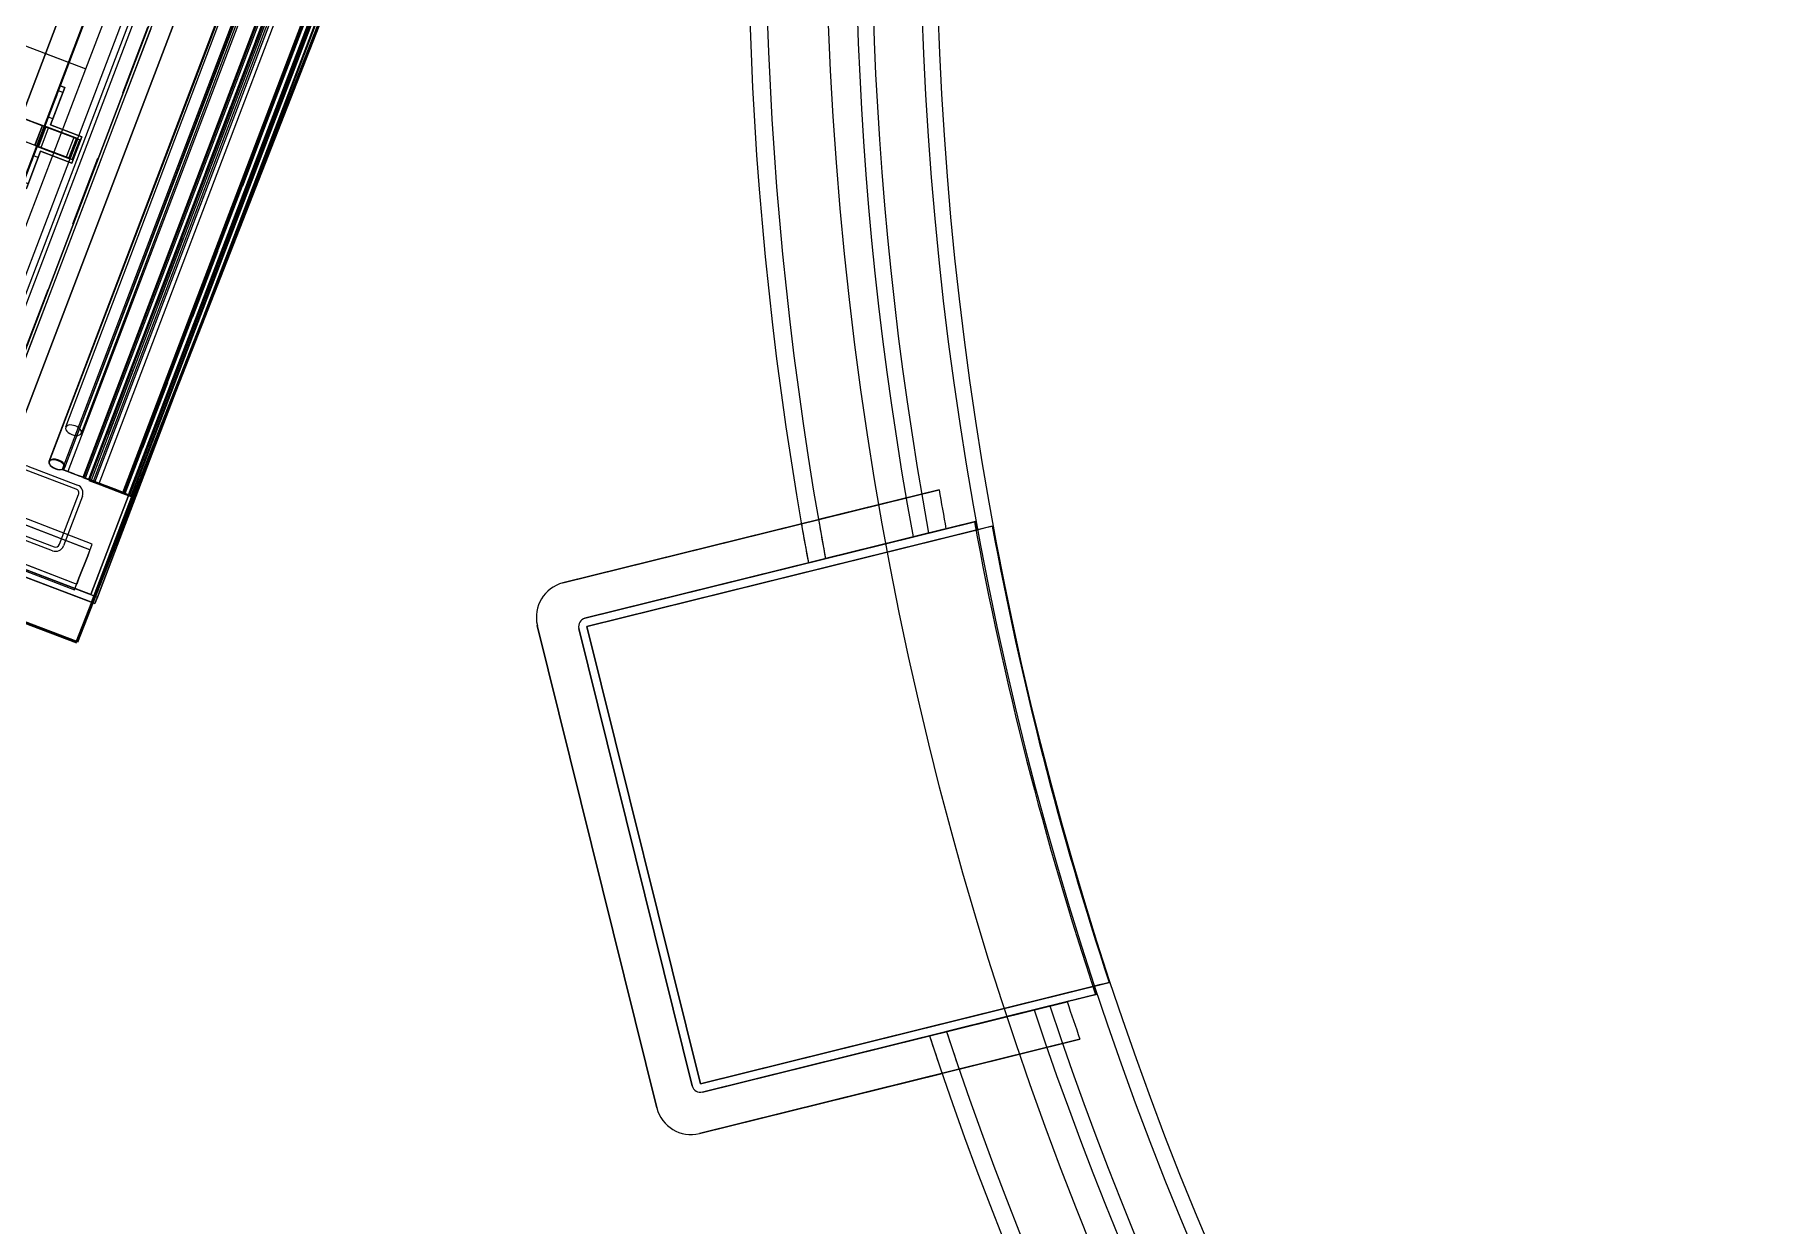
# Model space of a CAD drawing. Header units: metres. Extents: x -207 to 292, y -187 to 169.
# Drawn here: x -81.459 to -79.002, y -26.856 to -25.159 of the extents above; entities that cross this region are included whole.
import ezdxf

# ---------------------------------------------------------------- set-up
doc = ezdxf.new("R2010")
doc.units = ezdxf.units.M
doc.linetypes.add('Oculto', pattern=[0.007144, 0.004763, -0.002381])
doc.linetypes.add('Overhead', pattern=[0.003969, 0.002381, -0.001587])
for name, color, linetype, lineweight in [('A-FLOR-HRAL', 7, 'Continuous', 9), ('A-ROOF', 7, 'Continuous', 9), ('edificios', 7, 'Continuous', 50), ('EQUIPOS PIS', 7, 'Continuous', 9), ('I-WALL', 7, 'Continuous', 9), ('P-SANR-FIXT', 7, 'Continuous', 9), ('S-BEAM', 7, 'Continuous', 9), ('S-COLS', 7, 'Continuous', 9), ('S-STRS', 7, 'Continuous', 9)]:
    doc.layers.add(name, color=color, linetype=linetype, lineweight=lineweight)
doc.layers.add('PR10-ARQ-PL-001-Emplazamiento-C-1_dwg', color=7, linetype='Continuous', lineweight=9, true_color=0x767676)

# ---------------------------------------------------------------- blocks, each defined once
blk = doc.blocks.new('M_Estanque-Terraza - M_Estanque-Terraza-2090154-PLANTA EMPLAZAMIENTO ACTUALIZADO')
at = {"layer": 'P-SANR-FIXT'}
for p, q in [((-3.521, 3.4792), (-3.9414, 3.8374)), ((-3.9414, 3.8374), (-3.521, 3.4792)), ((-3.521, 3.4792), (-3.9414, 3.8374)), ((-3.9414, 3.8374), (-3.521, 3.4792)), ((-3.6749, 3.6103), (-3.9414, 3.8374)), ((-3.9414, 3.8374), (-3.6749, 3.6103)), ((-4.0119, 3.8318), (-4.4714, 3.2924)), ((-4.4714, 3.2924), (-4.0119, 3.8318)), ((-4.0119, 3.8318), (-4.4714, 3.2924)), ((-4.4714, 3.2924), (-4.0119, 3.8318)), ((-4.0119, 3.8318), (-4.4714, 3.2924)), ((-4.4714, 3.2924), (-4.0119, 3.8318)), ((-4.4165, 3.2698), (-3.9809, 3.7812)), ((-3.9809, 3.7812), (-4.4165, 3.2698)), ((-4.4165, 3.2698), (-3.9809, 3.7812)), ((-3.9809, 3.7812), (-4.4165, 3.2698)), ((-3.9809, 3.7812), (-4.4165, 3.2698)), ((-4.4165, 3.2698), (-3.9809, 3.7812)), ((-3.9809, 3.7812), (-4.4165, 3.2698)), ((-4.4165, 3.2698), (-3.9809, 3.7812)), ((-4.4073, 3.2621), (-3.9718, 3.7734)), ((-3.9718, 3.7734), (-4.4073, 3.2621)), ((-3.9718, 3.7734), (-3.5358, 3.402)), ((-3.5189, 3.3876), (-3.9718, 3.7734)), ((-3.964, 3.7825), (-3.5605, 3.4388)), ((-3.5605, 3.4388), (-3.964, 3.7825)), ((-3.964, 3.7825), (-3.5605, 3.4388)), ((-3.5605, 3.4388), (-3.964, 3.7825)), ((-3.7143, 3.5698), (-3.964, 3.7825)), ((-3.964, 3.7825), (-3.5287, 3.4117)), ((-3.7143, 3.5698), (-3.964, 3.7825)), ((-3.964, 3.7825), (-3.7143, 3.5698)), ((-3.521, 3.4792), (-3.6558, 3.5941)), ((-3.6558, 3.5941), (-3.521, 3.4792)), ((-3.5973, 3.4702), (-3.7143, 3.5698)), ((-3.5275, 3.4107), (-3.6952, 3.5536)), ((-3.6952, 3.5536), (-3.58, 3.4554)), ((-3.6952, 3.5536), (-3.5605, 3.4388)), ((-3.5605, 3.4388), (-3.6952, 3.5536)), ((-4.0075, 2.9056), (-4.4151, 3.2529)), ((-4.4151, 3.2529), (-4.0075, 2.9056)), ((-4.0075, 2.9056), (-4.4151, 3.2529)), ((-4.4151, 3.2529), (-4.0075, 2.9056)), ((-4.4151, 3.2529), (-4.1614, 3.0368)), ((-3.9756, 2.8785), (-4.4151, 3.2529)), ((-4.4151, 3.2529), (-4.1614, 3.0368)), ((-4.1614, 3.0368), (-4.4151, 3.2529)), ((-3.9671, 2.887), (-4.4073, 3.2621)), ((-4.4073, 3.2621), (-3.9504, 2.8728)), ((-4.4657, 3.2219), (-4.0404, 2.8596)), ((-4.0404, 2.8596), (-4.4657, 3.2219)), ((-4.4657, 3.2219), (-4.0404, 2.8596)), ((-4.0404, 2.8596), (-4.4657, 3.2219)), ((-4.4657, 3.2219), (-4.1945, 2.9909)), ((-4.1945, 2.9909), (-4.4657, 3.2219)), ((-4.1614, 3.0368), (-4.0443, 2.9371)), ((-4.1423, 3.0205), (-3.9742, 2.8773)), ((-4.027, 2.9223), (-4.1423, 3.0205)), ((-4.1423, 3.0205), (-4.0075, 2.9056)), ((-4.0075, 2.9056), (-4.1423, 3.0205)), ((-4.1754, 2.9746), (-4.0404, 2.8596)), ((-4.0404, 2.8596), (-4.1754, 2.9746))]:
    blk.add_line(p, q, dxfattribs=at)
at = {"layer": 'P-SANR-FIXT', "flags": 128}
for points in [[(-3.5287, 3.4117), (-3.5363, 3.4182), (-3.5439, 3.4247), (-3.5516, 3.4312), (-3.5592, 3.4377), (-3.5668, 3.4442), (-3.5744, 3.4507), (-3.5821, 3.4572), (-3.5897, 3.4637), (-3.5973, 3.4702)], [(-3.58, 3.4554), (-3.5747, 3.4509), (-3.5695, 3.4465), (-3.5642, 3.442), (-3.559, 3.4375), (-3.5537, 3.433), (-3.5485, 3.4286), (-3.5432, 3.4241), (-3.538, 3.4196), (-3.5327, 3.4152), (-3.5275, 3.4107)], [(-3.5358, 3.402), (-3.5302, 3.3972), (-3.5245, 3.3924), (-3.5189, 3.3876)], [(-4.0443, 2.9371), (-4.0367, 2.9305), (-4.029, 2.924), (-4.0214, 2.9175), (-4.0138, 2.911), (-4.0061, 2.9045), (-3.9985, 2.898), (-3.9909, 2.8915), (-3.9832, 2.885), (-3.9756, 2.8785)], [(-3.9742, 2.8773), (-3.9794, 2.8818), (-3.9847, 2.8863), (-3.99, 2.8908), (-3.9953, 2.8953), (-4.0006, 2.8998), (-4.0058, 2.9043), (-4.0111, 2.9088), (-4.0164, 2.9133), (-4.0217, 2.9178), (-4.027, 2.9223)], [(-3.9504, 2.8728), (-3.9559, 2.8775), (-3.9615, 2.8823), (-3.9671, 2.887)]]:
    blk.add_lwpolyline(points, dxfattribs=at)
at = {"layer": 'P-SANR-FIXT'}
for centre, radius, start, end in [((0, 0), 5.1516, 0, 136.1362), ((0, 0), 5.1516, 0, 136.1362), ((0, 0), 5.1266, 0, 136.1195), ((0, 0), 5.1266, 0, 136.1195), ((0, 0), 4.9983, 0, 136.0307), ((0, 0), 4.9755, 360, 136.0144), ((0, 0), 4.9059, 0, 180), ((0, 0), 4.8832, 0, 180), ((-3.9738, 3.7993), 0.05, 49.5733, 139.5733), ((-3.9738, 3.7993), 0.05, 49.5733, 139.5733), ((-3.9738, 3.7993), 0.05, 49.5733, 139.5733), ((-3.9738, 3.7993), 0.05, 49.5733, 139.5733), ((-3.9738, 3.7993), 0.05, 49.5733, 139.5733), ((-3.9738, 3.7993), 0.05, 49.5733, 139.5733), ((-3.9718, 3.7734), 0.012, 49.5733, 139.5733), ((-3.9718, 3.7734), 0.012, 49.5733, 139.5733), ((-3.9718, 3.7734), 0.012, 49.5733, 139.5733), ((-3.9718, 3.7734), 0.012, 49.5733, 139.5733), ((-3.9718, 3.7734), 0.012, 49.5733, 139.5733), ((-3.9718, 3.7734), 0.012, 49.5733, 139.5733), ((-3.9718, 3.7734), 0.012, 49.5733, 139.5733), ((-3.9718, 3.7734), 0.012, 49.5733, 139.5733), ((0, 0), 5.1516, 135.5076, 136.1362), ((0, 0), 5.1516, 135.5076, 136.1362), ((0, 0), 5.1266, 135.4878, 136.1195), ((0, 0), 5.1266, 135.4878, 136.1195), ((0, 0), 4.95, 135.3417, 135.9961), ((0, 0), 4.95, 135.3417, 135.9961), ((0, 0), 4.95, 135.3417, 135.9961), ((0, 0), 4.95, 135.3417, 135.9961), ((0, 0), 4.95, 135.3417, 135.9961), ((0, 0), 4.95, 135.3417, 135.9961), ((0, 0), 4.9083, 135.9656, 144.0938), ((0.0349, -0.0262), 4.95, 136.0277, 136.1669), ((0, 0), 4.8845, 136.089, 143.9747), ((-4.4333, 3.26), 0.05, 139.5733, 229.5733), ((-4.4333, 3.26), 0.05, 139.5733, 229.5733), ((-4.4333, 3.26), 0.05, 139.5733, 229.5733), ((-4.4333, 3.26), 0.05, 139.5733, 229.5733), ((-4.4333, 3.26), 0.05, 139.5733, 229.5733), ((-4.4333, 3.26), 0.05, 139.5733, 229.5733), ((-4.4073, 3.2621), 0.012, 139.5733, 229.5733), ((-4.4073, 3.2621), 0.012, 139.5733, 229.5733), ((-4.4073, 3.2621), 0.012, 139.5733, 229.5733), ((-4.4073, 3.2621), 0.012, 139.5733, 229.5733), ((-4.4073, 3.2621), 0.012, 139.5733, 229.5733), ((-4.4073, 3.2621), 0.012, 139.5733, 229.5733), ((-4.4073, 3.2621), 0.012, 139.5733, 229.5733), ((-4.4073, 3.2621), 0.012, 139.5733, 229.5733), ((0, 0), 5.1516, 143.8798, 180), ((0, 0), 5.1516, 143.8798, 180), ((0, 0), 5.1516, 143.8798, 144.5092), ((0, 0), 5.1516, 143.8798, 144.5092), ((0, 0), 5.1266, 143.9009, 180), ((0, 0), 5.1266, 143.9009, 180), ((0, 0), 5.1266, 143.9009, 144.5333), ((0, 0), 5.1266, 143.9009, 144.5333), ((0, 0), 4.9983, 144.0122, 180), ((0, 0), 4.9755, 144.0325, 180), ((0, 0), 4.95, 144.0556, 144.7107), ((0, 0), 4.95, 144.0556, 144.7107), ((0, 0), 4.95, 144.0556, 144.7107), ((0, 0), 4.95, 144.0556, 144.7107), ((0, 0), 4.95, 144.0556, 144.7107), ((0, 0), 4.95, 144.0556, 144.7107), ((0.0349, -0.0262), 4.95, 143.948, 144.0873)]:
    blk.add_arc(centre, radius, start, end, dxfattribs=at)
for centre, major_axis, ratio, start_param, end_param in [((0.0014, -0.0012), (2.9556, 3.9453), 0.995672, 1.44575, 1.448189), ((0.0007, -0.0005), (2.9551, 3.9444), 0.99567, 1.584603, 1.587045)]:
    blk.add_ellipse(centre, major_axis=major_axis, ratio=ratio, start_param=start_param, end_param=end_param, dxfattribs=at)
blk = doc.blocks.new('YADRAN_LASQUEMAS_ARQ_MO_002_TERRAZAS_rvt-1-PLANTA EMPLAZAMIENTO ACTUALIZADO')
at = {"layer": 'P-SANR-FIXT', "lineweight": 9, "rotation": 54.34615413332882}
blk.add_blockref('M_Estanque-Terraza - M_Estanque-Terraza-2090154-PLANTA EMPLAZAMIENTO ACTUALIZADO', (-75.2902, -24.9746), dxfattribs=at)
blk = doc.blocks.new('FCA_N_Columna de acero - 100 x 100 mm-2088436-PLANTA EMPLAZAMIENTO ACTUALIZADO')
at = {"layer": 'S-COLS'}
for p, q in [((-0.038, 0.05), (0.038, 0.05)), ((-0.038, 0.05), (0.038, 0.05)), ((-0.05, -0.038), (-0.05, 0.038)), ((-0.05, -0.038), (-0.05, 0.038)), ((-0.044, 0.038), (-0.044, -0.038)), ((-0.044, 0.038), (-0.044, -0.038)), ((0.038, 0.044), (-0.038, 0.044)), ((0.038, 0.044), (-0.038, 0.044)), ((0.044, -0.038), (0.044, 0.038)), ((0.044, -0.038), (0.044, 0.038)), ((0.05, 0.038), (0.05, -0.038)), ((0.05, 0.038), (0.05, -0.038)), ((-0.038, -0.044), (0.038, -0.044)), ((-0.038, -0.044), (0.038, -0.044)), ((0.038, -0.05), (-0.038, -0.05)), ((0.038, -0.05), (-0.038, -0.05))]:
    blk.add_line(p, q, dxfattribs=at)
for centre, radius, start, end in [((-0.038, 0.038), 0.012, 90, 180), ((-0.038, 0.038), 0.012, 90, 180), ((0.038, 0.038), 0.012, 360, 90), ((0.038, 0.038), 0.012, 360, 90), ((-0.038, 0.038), 0.006, 90, 180), ((-0.038, 0.038), 0.006, 90, 180), ((0.038, 0.038), 0.006, 360, 90), ((0.038, 0.038), 0.006, 360, 90), ((-0.038, -0.038), 0.012, 180, 270), ((-0.038, -0.038), 0.012, 180, 270), ((-0.038, -0.038), 0.006, 180, 270), ((-0.038, -0.038), 0.006, 180, 270), ((0.038, -0.038), 0.012, 270, 360), ((0.038, -0.038), 0.006, 270, 360), ((0.038, -0.038), 0.012, 270, 360), ((0.038, -0.038), 0.006, 270, 360)]:
    blk.add_arc(centre, radius, start, end, dxfattribs=at)
blk = doc.blocks.new('MT-T estructural - MT100X6_0-2095929-PLANTA EMPLAZAMIENTO ACTUALIZADO')
at = {"layer": 'S-BEAM'}
for p, q in [((-5.9815, 0.03), (5.9815, 0.03)), ((-5.9815, 0.03), (5.9815, 0.03)), ((5.9815, 0.002), (-5.9815, 0.002)), ((-5.9815, 0.002), (5.9815, 0.002)), ((-5.9815, -0.002), (5.9815, -0.002)), ((-5.9815, -0.002), (5.9815, -0.002)), ((5.9815, -0.03), (-5.9815, -0.03)), ((-5.9815, -0.03), (5.9815, -0.03))]:
    blk.add_line(p, q, dxfattribs=at)
at = {"layer": 'S-BEAM', "linetype": 'Oculto'}
for p, q in [((5.9815, 0.0025), (-5.9815, 0.0025)), ((5.9815, -0.0025), (-5.9815, -0.0025))]:
    blk.add_line(p, q, dxfattribs=at)
blk = doc.blocks.new('Railing - Industrial-Railing_Baluster-Side-Mounted-2147863-PLANTA EMPLAZAMIENTO ACTUALIZADO')
at = {"layer": 'A-FLOR-HRAL'}
for p, q in [((-0.007, 0.077), (-0.007, 0.02)), ((0, 0.077), (-0.007, 0.077)), ((-0.007, 0.077), (0, 0.077)), ((-0.007, 0.02), (-0.007, 0.077)), ((0, 0.0155), (0, 0.077)), ((0, 0.077), (0, 0.0155)), ((0, 0.0695), (-0.007, 0.0695)), ((-0.007, 0.063), (-0.007, 0.0695)), ((-0.007, 0.036), (-0.007, 0.063)), ((-0.007, 0.063), (-0.007, 0.036)), ((0, 0.0695), (0, 0.063)), ((0, 0.036), (0, 0.063)), ((0, 0.063), (0, 0.036)), ((-0.007, 0.0295), (-0.007, 0.036)), ((-0.007, 0.0295), (0, 0.0295)), ((0, 0.036), (0, 0.0295)), ((-0.007, 0.02), (-0.0545, 0.02)), ((-0.0545, 0.02), (-0.0545, 0)), ((-0.0545, 0), (-0.0545, 0.02)), ((-0.0545, 0.02), (-0.007, 0.02)), ((-0.0503, 0.015), (-0.0533, 0.015)), ((-0.0533, 0.015), (-0.0508, 0.015)), ((-0.0533, 0.015), (-0.0533, -0.015)), ((-0.0533, 0.015), (-0.0533, -0.015)), ((-0.0489, 0.015), (-0.0508, 0.015)), ((0.0002, 0.015), (-0.0503, 0.015)), ((-0.0503, 0.015), (-0.0503, -0.015)), ((-0.0503, 0.015), (-0.0503, -0.015)), ((-0.05, 0), (-0.05, 0.0155)), ((-0.05, 0.0155), (0, 0.0155)), ((0, 0.0155), (-0.05, 0.0155)), ((-0.05, 0.0155), (-0.05, 0)), ((0, 0.015), (-0.05, 0.015)), ((-0.05, 0.015), (-0.05, -0.015)), ((-0.05, -0.015), (-0.05, 0.015)), ((-0.05, 0.015), (0, 0.015)), ((-0.0489, 0.015), (-0.0444, 0.015)), ((-0.0482, 0.015), (-0.0482, -0.015)), ((-0.0482, 0.015), (-0.0472, 0.015)), ((-0.0443, 0.015), (-0.0481, 0.015)), ((-0.0472, 0.015), (-0.0028, 0.015)), ((-0.0441, 0.015), (-0.0444, 0.015)), ((-0.0441, 0.015), (-0.0443, 0.015)), ((-0.0441, -0.015), (-0.0441, 0.015)), ((-0.0059, 0.015), (-0.0059, -0.015)), ((-0.0057, 0.015), (-0.0059, 0.015)), ((-0.0056, 0.015), (-0.0059, 0.015)), ((-0.0019, 0.015), (-0.0057, 0.015)), ((-0.0056, 0.015), (-0.0011, 0.015)), ((-0.0028, 0.015), (-0.0018, 0.015)), ((-0.0018, -0.015), (-0.0018, 0.015)), ((0.0008, 0.015), (-0.0011, 0.015)), ((0, 0.015), (0, -0.015)), ((0.0035, 0.015), (0, 0.015)), ((0.0019, 0.015), (0, 0.015)), ((0, 0.015), (0, -0.015)), ((0, -0.015), (0, 0.015)), ((0, 0.015), (0, -0.015)), ((0.0032, 0.015), (0.0002, 0.015)), ((0.0002, 0.015), (0.0002, -0.015)), ((0.0002, 0.015), (0.0002, -0.015)), ((0.0008, 0.015), (0.0032, 0.015)), ((0.0019, 0.015), (0.035, 0.015)), ((0.0032, 0.015), (0.0032, -0.015)), ((0.0032, 0.015), (0.0032, -0.015)), ((0.0185, 0.015), (0.0035, 0.015)), ((0.0035, 0.015), (0.0035, -0.015)), ((0.0035, 0.015), (0.0035, -0.015)), ((0.0369, 0.015), (0.0185, 0.015)), ((0.0369, 0.015), (0.035, 0.015)), ((0.0369, -0.015), (0.0369, 0.015)), ((0.0369, -0.015), (0.0369, 0.015)), ((-0.0545, 0), (-0.0545, -0.02)), ((-0.0545, -0.02), (-0.0545, 0)), ((-0.0545, -0.02), (-0.007, -0.02)), ((-0.007, -0.02), (-0.0545, -0.02)), ((-0.0508, -0.015), (-0.0533, -0.015)), ((-0.0533, -0.015), (-0.0503, -0.015)), ((-0.0508, -0.015), (-0.0489, -0.015)), ((-0.0503, -0.015), (0.0002, -0.015)), ((-0.05, -0.0155), (-0.05, 0)), ((-0.05, 0), (-0.05, -0.0155)), ((-0.05, -0.015), (0, -0.015)), ((0, -0.015), (-0.05, -0.015)), ((0, -0.0155), (-0.05, -0.0155)), ((-0.05, -0.0155), (0, -0.0155)), ((-0.0444, -0.015), (-0.0489, -0.015)), ((-0.0472, -0.015), (-0.0482, -0.015)), ((-0.0481, -0.015), (-0.0443, -0.015)), ((-0.0028, -0.015), (-0.0472, -0.015)), ((-0.0444, -0.015), (-0.0441, -0.015)), ((-0.0443, -0.015), (-0.0441, -0.015)), ((-0.007, -0.02), (-0.007, -0.077)), ((-0.007, -0.077), (-0.007, -0.02)), ((-0.0059, -0.015), (-0.0056, -0.015)), ((-0.0059, -0.015), (-0.0057, -0.015)), ((-0.0057, -0.015), (-0.0019, -0.015)), ((-0.0011, -0.015), (-0.0056, -0.015)), ((-0.0018, -0.015), (-0.0028, -0.015)), ((-0.0011, -0.015), (0.0008, -0.015)), ((0, -0.015), (0.0019, -0.015)), ((0, -0.015), (0.0035, -0.015)), ((0, -0.077), (0, -0.0155)), ((0, -0.0155), (0, -0.077)), ((0.0002, -0.015), (0.0032, -0.015)), ((0.0032, -0.015), (0.0008, -0.015)), ((0.035, -0.015), (0.0019, -0.015)), ((0.0035, -0.015), (0.0185, -0.015)), ((0.0185, -0.015), (0.0369, -0.015)), ((0.035, -0.015), (0.0369, -0.015)), ((0, -0.0295), (-0.007, -0.0295)), ((-0.007, -0.036), (-0.007, -0.0295)), ((-0.007, -0.036), (-0.007, -0.063)), ((-0.007, -0.063), (-0.007, -0.036)), ((0, -0.0295), (0, -0.036)), ((0, -0.063), (0, -0.036)), ((0, -0.036), (0, -0.063)), ((-0.007, -0.0695), (-0.007, -0.063)), ((-0.007, -0.0695), (0, -0.0695)), ((0, -0.063), (0, -0.0695)), ((-0.007, -0.077), (0, -0.077)), ((0, -0.077), (-0.007, -0.077))]:
    blk.add_line(p, q, dxfattribs=at)
blk = doc.blocks.new('Railing - Railing-2168845-PLANTA EMPLAZAMIENTO ACTUALIZADO')
at = {"rotation": 159.1544328779317}
blk.add_blockref('Railing - Industrial-Railing_Baluster-Side-Mounted-2147863-PLANTA EMPLAZAMIENTO ACTUALIZADO', (-81.4495, -25.3038), dxfattribs=at)
blk = doc.blocks.new('Top Rail Type - Top Rail_Internal_-2168881-PLANTA EMPLAZAMIENTO ACTUALIZADO')
at = {"layer": 'A-FLOR-HRAL'}
for p, q in [((-80.2352, -22.1146), (-81.623, -25.7593)), ((-81.5763, -25.7771), (-80.1884, -22.1324))]:
    blk.add_line(p, q, dxfattribs=at)
blk = doc.blocks.new('Top Rail Type - Top Rail_Internal_-V96-PLANTA EMPLAZAMIENTO ACTUALIZADO')
at = {"layer": 'A-FLOR-HRAL'}
for p, q in [((-81.623, -25.7593), (-80.2352, -22.1146)), ((-81.5763, -25.7771), (-80.1884, -22.1324))]:
    blk.add_line(p, q, dxfattribs=at)
blk = doc.blocks.new('Handrail Type - Handrail_Internal_-2168892-PLANTA EMPLAZAMIENTO ACTUALIZADO')
at = {"layer": 'A-FLOR-HRAL'}
for p, q in [((-80.2688, -22.1018), (-81.6566, -25.7465)), ((-81.6239, -25.759), (-80.2361, -22.1143))]:
    blk.add_line(p, q, dxfattribs=at)
blk = doc.blocks.new('Handrail Type - Handrail_Internal_-V97-PLANTA EMPLAZAMIENTO ACTUALIZADO')
at = {"layer": 'A-FLOR-HRAL'}
for p, q in [((-81.6566, -25.7465), (-80.2688, -22.1018)), ((-81.6239, -25.759), (-80.2361, -22.1143))]:
    blk.add_line(p, q, dxfattribs=at)
blk = doc.blocks.new('Barras redondas - RB 24-2157828-PLANTA EMPLAZAMIENTO ACTUALIZADO')
at = {"layer": 'S-BEAM'}
for p, q in [((-25.4818, -43.8575), (-26.9103, -47.3907)), ((-26.888, -47.3997), (-25.4596, -43.8665))]:
    blk.add_line(p, q, dxfattribs=at)
for start_param, end_param in [(0, 3.141593), (3.141593, 6.283185)]:
    blk.add_ellipse((-26.8992, -47.3952), major_axis=(-0.0111, 0.0045), ratio=0.487814, start_param=start_param, end_param=end_param, dxfattribs=at)
blk = doc.blocks.new('Barras redondas - RB 24-2157864-PLANTA EMPLAZAMIENTO ACTUALIZADO')
at = {"layer": 'S-BEAM'}
for p, q in [((-25.4818, -43.8575), (-26.9103, -47.3908)), ((-26.8881, -47.3998), (-25.4595, -43.8665))]:
    blk.add_line(p, q, dxfattribs=at)
for start_param, end_param in [(0, 3.141593), (3.141593, 6.283185)]:
    blk.add_ellipse((-26.8992, -47.3953), major_axis=(-0.0111, 0.0045), ratio=0.479807, start_param=start_param, end_param=end_param, dxfattribs=at)
blk = doc.blocks.new('HSS-Sección estructural hueca - HSS40_0X70_0X9_5-2158977-PLANTA EMPLAZAMIENTO ACTUALIZADO')
at = {"layer": 'S-BEAM'}
for p, q in [((5.95, 0.035), (-5.95, 0.035)), ((-5.95, 0.035), (-5.95, 0.0172)), ((-5.95, 0.035), (-5.95, 0.0172)), ((5.95, 0.0261), (-5.95, 0.0261)), ((-5.95, 0.0172), (-5.95, 0.0261)), ((-5.95, 0.0172), (-5.95, 0.0261)), ((-5.95, 0.0172), (-5.95, -0.0172)), ((-5.95, -0.0172), (-5.95, 0.0172)), ((-5.95, -0.0172), (-5.95, 0.0172)), ((-5.95, 0.0172), (-5.95, -0.0172)), ((-5.95, -0.0172), (-5.95, -0.035)), ((-5.95, -0.0172), (-5.95, -0.035)), ((-5.95, -0.0261), (-5.95, -0.0172)), ((-5.95, -0.0261), (-5.95, -0.0172)), ((-5.95, -0.0261), (5.95, -0.0261)), ((-5.95, -0.035), (5.95, -0.035))]:
    blk.add_line(p, q, dxfattribs=at)
at = {"layer": 'S-BEAM', "linetype": 'Oculto'}
for p, q in [((5.95, 0.0261), (-5.95, 0.0261)), ((5.95, -0.0261), (-5.95, -0.0261))]:
    blk.add_line(p, q, dxfattribs=at)
blk = doc.blocks.new('HSS-Sección estructural hueca - HSS40_0X70_0X9_5-2159363-PLANTA EMPLAZAMIENTO ACTUALIZADO')
at = {"layer": 'S-BEAM'}
for p, q in [((5.8845, 0.035), (-5.8845, 0.035)), ((-5.8845, 0.035), (-5.8845, 0.0172)), ((-5.8845, 0.035), (-5.8845, 0.0172)), ((5.8845, 0.0261), (-5.8845, 0.0261)), ((-5.8845, 0.0172), (-5.8845, 0.0261)), ((-5.8845, 0.0172), (-5.8845, 0.0261)), ((-5.8845, 0.0172), (-5.8845, -0.0172)), ((-5.8845, -0.0172), (-5.8845, 0.0172)), ((-5.8845, -0.0172), (-5.8845, 0.0172)), ((-5.8845, 0.0172), (-5.8845, -0.0172)), ((-5.8845, -0.0172), (-5.8845, -0.035)), ((-5.8845, -0.0172), (-5.8845, -0.035)), ((-5.8845, -0.0261), (-5.8845, -0.0172)), ((-5.8845, -0.0261), (-5.8845, -0.0172)), ((-5.8845, -0.0261), (5.8845, -0.0261)), ((-5.8845, -0.035), (5.8845, -0.035))]:
    blk.add_line(p, q, dxfattribs=at)
at = {"layer": 'S-BEAM', "linetype": 'Oculto'}
for p, q in [((5.8845, 0.0261), (-5.8845, 0.0261)), ((5.8845, -0.0261), (-5.8845, -0.0261))]:
    blk.add_line(p, q, dxfattribs=at)
blk = doc.blocks.new('HSS-Sección estructural hueca - HSS40_0X70_0X9_5-2168685-PLANTA EMPLAZAMIENTO ACTUALIZADO')
at = {"layer": 'S-BEAM'}
for p, q in [((5.8845, 0.035), (-5.8845, 0.035)), ((-5.8845, 0.035), (-5.8845, 0.0172)), ((-5.8845, 0.035), (-5.8845, 0.0172)), ((5.8845, 0.0261), (-5.8845, 0.0261)), ((-5.8845, 0.0172), (-5.8845, 0.0261)), ((-5.8845, 0.0172), (-5.8845, 0.0261)), ((-5.8845, 0.0172), (-5.8845, -0.0172)), ((-5.8845, -0.0172), (-5.8845, 0.0172)), ((-5.8845, -0.0172), (-5.8845, 0.0172)), ((-5.8845, 0.0172), (-5.8845, -0.0172)), ((-5.8845, -0.0172), (-5.8845, -0.035)), ((-5.8845, -0.0172), (-5.8845, -0.035)), ((-5.8845, -0.0261), (-5.8845, -0.0172)), ((-5.8845, -0.0261), (-5.8845, -0.0172)), ((-5.8845, -0.0261), (5.8845, -0.0261)), ((-5.8845, -0.035), (5.8845, -0.035))]:
    blk.add_line(p, q, dxfattribs=at)
at = {"layer": 'S-BEAM', "linetype": 'Oculto'}
for p, q in [((5.8845, 0.0261), (-5.8845, 0.0261)), ((5.8845, -0.0261), (-5.8845, -0.0261))]:
    blk.add_line(p, q, dxfattribs=at)
blk = doc.blocks.new('Barras redondas - RB 24-2160117-PLANTA EMPLAZAMIENTO ACTUALIZADO')
at = {"layer": 'S-BEAM'}
for p, q in [((-25.4819, -43.8579), (-26.8856, -47.3423)), ((-26.8633, -47.3512), (-25.4596, -43.8668))]:
    blk.add_line(p, q, dxfattribs=at)
for start_param, end_param in [(0, 3.141593), (3.141593, 6.283185)]:
    blk.add_ellipse((-26.8744, -47.3467), major_axis=(-0.0111, 0.0045), ratio=0.552232, start_param=start_param, end_param=end_param, dxfattribs=at)
blk = doc.blocks.new('Barras redondas - RB 24-2160140-PLANTA EMPLAZAMIENTO ACTUALIZADO')
at = {"layer": 'S-BEAM'}
for p, q in [((-25.5011, -43.9241), (-26.9101, -47.3905)), ((-26.8878, -47.3995), (-25.4788, -43.9332))]:
    blk.add_line(p, q, dxfattribs=at)
for start_param, end_param in [(0, 3.141593), (3.141593, 6.283185)]:
    blk.add_ellipse((-26.8989, -47.395), major_axis=(-0.0111, 0.0045), ratio=0.559193, start_param=start_param, end_param=end_param, dxfattribs=at)
blk = doc.blocks.new('HSS-Sección estructural hueca - HSS40_0X70_0X9_5-2168686-PLANTA EMPLAZAMIENTO ACTUALIZADO')
at = {"layer": 'S-BEAM'}
for p, q in [((-77.1474, -14.6522), (-81.3885, -25.7901)), ((-77.139, -14.6554), (-81.3802, -25.7933)), ((-81.3311, -25.8119), (-77.09, -14.6741)), ((-81.3228, -25.8151), (-77.0817, -14.6772)), ((-81.3885, -25.7901), (-81.3747, -25.7953)), ((-81.3875, -25.7905), (-81.3882, -25.7902)), ((-81.3875, -25.7905), (-81.3682, -25.7978)), ((-81.3733, -25.7959), (-81.3802, -25.7933)), ((-81.38, -25.7933), (-81.3793, -25.7936)), ((-81.3697, -25.7972), (-81.3793, -25.7936)), ((-81.3747, -25.7953), (-81.3431, -25.8074)), ((-81.3416, -25.8079), (-81.3733, -25.7959)), ((-81.3697, -25.7972), (-81.338, -25.8093)), ((-81.3366, -25.8098), (-81.3682, -25.7978)), ((-81.3431, -25.8074), (-81.3238, -25.8147)), ((-81.332, -25.8116), (-81.3416, -25.8079)), ((-81.3311, -25.8119), (-81.338, -25.8093)), ((-81.3366, -25.8098), (-81.3228, -25.8151)), ((-81.3313, -25.8119), (-81.332, -25.8116)), ((-81.3238, -25.8147), (-81.3231, -25.815))]:
    blk.add_line(p, q, dxfattribs=at)
blk = doc.blocks.new('HSS-Sección estructural hueca - HSS40_0X70_0X9_5-2160870-PLANTA EMPLAZAMIENTO ACTUALIZADO')
at = {"layer": 'S-BEAM'}
for p, q in [((-22.4158, -36.3513), (-26.8919, -47.4022)), ((-22.4075, -36.3547), (-26.8837, -47.4056)), ((-26.8477, -47.4201), (-22.3716, -36.3692)), ((-26.8395, -47.4235), (-22.3633, -36.3726)), ((-26.8919, -47.4022), (-26.8837, -47.4056)), ((-26.8738, -47.4096), (-26.8897, -47.4031)), ((-26.8837, -47.4056), (-26.8802, -47.407)), ((-26.8796, -47.4072), (-26.8837, -47.4056)), ((-26.8826, -47.406), (-26.8667, -47.4125)), ((-26.8802, -47.407), (-26.8576, -47.4161)), ((-26.876, -47.4087), (-26.8796, -47.4072)), ((-26.8648, -47.4132), (-26.876, -47.4087)), ((-26.8738, -47.4096), (-26.8513, -47.4187)), ((-26.8554, -47.417), (-26.8667, -47.4125)), ((-26.8488, -47.4197), (-26.8648, -47.4132)), ((-26.8576, -47.4161), (-26.8417, -47.4226)), ((-26.8554, -47.417), (-26.8519, -47.4185)), ((-26.8477, -47.4201), (-26.8519, -47.4185)), ((-26.8477, -47.4201), (-26.8513, -47.4187)), ((-26.8477, -47.4201), (-26.8395, -47.4235))]:
    blk.add_line(p, q, dxfattribs=at)
blk = doc.blocks.new('HSS-Sección estructural hueca - HSS40_0X70_0X9_5-2168694-PLANTA EMPLAZAMIENTO ACTUALIZADO')
at = {"layer": 'S-BEAM'}
for p, q in [((0.723, 0.035), (-0.786, 0.035)), ((-0.786, 0.035), (-0.786, 0.0172)), ((-0.786, 0.035), (-0.786, 0.0172)), ((0.723, 0.0261), (-0.786, 0.0261)), ((-0.786, 0.0172), (-0.786, 0.0261)), ((-0.786, 0.0172), (-0.786, 0.0261)), ((0.723, 0.0172), (0.723, 0.035)), ((0.723, 0.0172), (0.723, 0.035)), ((0.723, 0.0261), (0.723, 0.0172)), ((0.723, 0.0261), (0.723, 0.0172)), ((-0.786, 0.0172), (-0.786, -0.0172)), ((-0.786, -0.0172), (-0.786, 0.0172)), ((-0.786, -0.0172), (-0.786, 0.0172)), ((-0.786, 0.0172), (-0.786, -0.0172)), ((0.723, 0.0172), (0.723, -0.0172)), ((0.723, -0.0172), (0.723, 0.0172)), ((0.723, -0.0172), (0.723, 0.0172)), ((0.723, 0.0172), (0.723, -0.0172)), ((-0.786, -0.0172), (-0.786, -0.035)), ((-0.786, -0.0172), (-0.786, -0.035)), ((-0.786, -0.0261), (-0.786, -0.0172)), ((-0.786, -0.0261), (-0.786, -0.0172)), ((0.723, -0.035), (0.723, -0.0172)), ((0.723, -0.035), (0.723, -0.0172)), ((0.723, -0.0172), (0.723, -0.0261)), ((0.723, -0.0172), (0.723, -0.0261)), ((-0.786, -0.0261), (0.723, -0.0261)), ((-0.786, -0.035), (0.723, -0.035))]:
    blk.add_line(p, q, dxfattribs=at)
at = {"layer": 'S-BEAM', "linetype": 'Oculto'}
for p, q in [((0.723, 0.0261), (-0.786, 0.0261)), ((0.723, -0.0261), (-0.786, -0.0261))]:
    blk.add_line(p, q, dxfattribs=at)
blk = doc.blocks.new('YADRAN_LASQUEMAS_ARQ_MO_008_EEMM 100-200_rvt-1-PLANTA EMPLAZAMIENTO ACTUALIZADO')
at = {"layer": 'A-ROOF'}
for p, q in [((-81.3774, -25.968), (-77.0578, -14.6237)), ((-81.3774, -25.968), (-77.0578, -14.6237)), ((-83.8052, -25.0436), (-81.3774, -25.968)), ((-81.3774, -25.968), (-83.8052, -25.0436))]:
    blk.add_line(p, q, dxfattribs=at)
at = {"layer": 'I-WALL'}
for p, q in [((-81.3785, -25.9569), (-77.0642, -14.6266)), ((-77.0642, -14.6266), (-81.3785, -25.9569)), ((-81.3692, -25.9605), (-77.0549, -14.6302)), ((-77.0549, -14.6302), (-81.3692, -25.9605)), ((-83.8016, -25.0343), (-81.3692, -25.9605)), ((-81.3728, -25.9698), (-83.8052, -25.0436)), ((-82.928, -25.3776), (-81.3728, -25.9698)), ((-81.3785, -25.9569), (-82.9245, -25.3683)), ((-81.3785, -25.9569), (-81.3692, -25.9605)), ((-81.3728, -25.9698), (-81.3692, -25.9605)), ((-81.3692, -25.9605), (-81.3728, -25.9698))]:
    blk.add_line(p, q, dxfattribs=at)
at = {"layer": 'S-STRS'}
for p, q in [((-81.5619, -25.7826), (-80.1741, -22.1379)), ((-82.1946, -24.8996), (-81.3857, -25.2077)), ((-81.3857, -25.2077), (-81.279, -24.9273)), ((-81.4925, -25.488), (-81.3857, -25.2077))]:
    blk.add_line(p, q, dxfattribs=at)
at = {"layer": 'S-STRS', "linetype": 'Overhead'}
blk.add_line((-82.1946, -24.8996), (-81.3857, -25.2077), dxfattribs=at)
at = {"layer": 'A-FLOR-HRAL', "lineweight": 9}
for name in ['Handrail Type - Handrail_Internal_-2168892-PLANTA EMPLAZAMIENTO ACTUALIZADO', 'Handrail Type - Handrail_Internal_-V97-PLANTA EMPLAZAMIENTO ACTUALIZADO', 'Top Rail Type - Top Rail_Internal_-2168881-PLANTA EMPLAZAMIENTO ACTUALIZADO', 'Top Rail Type - Top Rail_Internal_-V96-PLANTA EMPLAZAMIENTO ACTUALIZADO', 'Railing - Railing-2168845-PLANTA EMPLAZAMIENTO ACTUALIZADO']:
    blk.add_blockref(name, (0, 0), dxfattribs=at)
at = {"layer": 'S-BEAM', "lineweight": 9, "extrusion": (0, 0, -1), "rotation": 290.8455671220682}
blk.add_blockref('MT-T estructural - MT100X6_0-2095929-PLANTA EMPLAZAMIENTO ACTUALIZADO', (79.4154, -20.2133), dxfattribs=at)
at = {"layer": 'S-BEAM', "lineweight": 9}
for name, p, rotation in [('HSS-Sección estructural hueca - HSS40_0X70_0X9_5-2160870-PLANTA EMPLAZAMIENTO ACTUALIZADO', (-55.5299, 22.1785), 1.20443287793206), ('HSS-Sección estructural hueca - HSS40_0X70_0X9_5-2158977-PLANTA EMPLAZAMIENTO ACTUALIZADO', (-79.2314, -20.2461), 69.15398606550465), ('HSS-Sección estructural hueca - HSS40_0X70_0X9_5-2168685-PLANTA EMPLAZAMIENTO ACTUALIZADO', (-79.2633, -20.3031), 69.15398606550465), ('HSS-Sección estructural hueca - HSS40_0X70_0X9_5-2159363-PLANTA EMPLAZAMIENTO ACTUALIZADO', (-79.2598, -20.3044), 69.15398606550465), ('Barras redondas - RB 24-2157828-PLANTA EMPLAZAMIENTO ACTUALIZADO', (-55.5299, 22.1785), 1.20443287793206), ('Barras redondas - RB 24-2157864-PLANTA EMPLAZAMIENTO ACTUALIZADO', (-55.5299, 22.1785), 1.20443287793206), ('Barras redondas - RB 24-2160117-PLANTA EMPLAZAMIENTO ACTUALIZADO', (-55.5299, 22.1785), 1.20443287793206), ('Barras redondas - RB 24-2160140-PLANTA EMPLAZAMIENTO ACTUALIZADO', (-55.5299, 22.1785), 1.20443287793206), ('HSS-Sección estructural hueca - HSS40_0X70_0X9_5-2168694-PLANTA EMPLAZAMIENTO ACTUALIZADO', (-82.1222, -25.6339), 158.8377049273743)]:
    blk.add_blockref(name, p, dxfattribs=dict(at, rotation=rotation))
blk.add_blockref('HSS-Sección estructural hueca - HSS40_0X70_0X9_5-2168686-PLANTA EMPLAZAMIENTO ACTUALIZADO', (0, 0), dxfattribs=at)
at = {"layer": 'S-COLS', "lineweight": 9, "rotation": 339.1544328779319}
blk.add_blockref('FCA_N_Columna de acero - 100 x 100 mm-2088436-PLANTA EMPLAZAMIENTO ACTUALIZADO', (-81.4507, -25.8342), dxfattribs=at)
blk = doc.blocks.new('PR10-ARQ-PL-001-Emplazamiento-C-1_dwg-674643-PLANTA EMPLAZAMIENTO ACTUALIZADO')
at = {"layer": 'EQUIPOS PIS'}
h = blk.add_hatch(dxfattribs=at)
h.set_pattern_fill('FP_3', color=256, style=0, pattern_type=2)
h.set_pattern_definition([(121, (-655750.258, -5498481.082), (-2.286065191, -1.3736065458), [])])
h.paths.add_polyline_path([(-81.3986, -26.0249), (-76.9331, -14.6242), (-81.8132, -12.7707), (-86.2787, -24.1714), (-86.0159, -24.2712)])
at = {"layer": 'edificios', "flags": 128}
blk.add_lwpolyline([(-81.3986, -26.0249), (-86.2787, -24.1714), (-81.8132, -12.7707), (-76.9331, -14.6242)], close=True, dxfattribs=at)
at = {"layer": 'EQUIPOS PIS'}
blk.add_circle((-75.1837, -24.9452), 5.1472, dxfattribs=at)

msp = doc.modelspace()

# ---------------------------------------------------------------- block references
at = {"lineweight": 5}
for name in ['YADRAN_LASQUEMAS_ARQ_MO_002_TERRAZAS_rvt-1-PLANTA EMPLAZAMIENTO ACTUALIZADO', 'YADRAN_LASQUEMAS_ARQ_MO_008_EEMM 100-200_rvt-1-PLANTA EMPLAZAMIENTO ACTUALIZADO']:
    msp.add_blockref(name, (0, 0), dxfattribs=at)
at = {"layer": 'PR10-ARQ-PL-001-Emplazamiento-C-1_dwg', "color": 7}
msp.add_blockref('PR10-ARQ-PL-001-Emplazamiento-C-1_dwg-674643-PLANTA EMPLAZAMIENTO ACTUALIZADO', (0, 0), dxfattribs=at)

doc.saveas('drawing.dxf')
